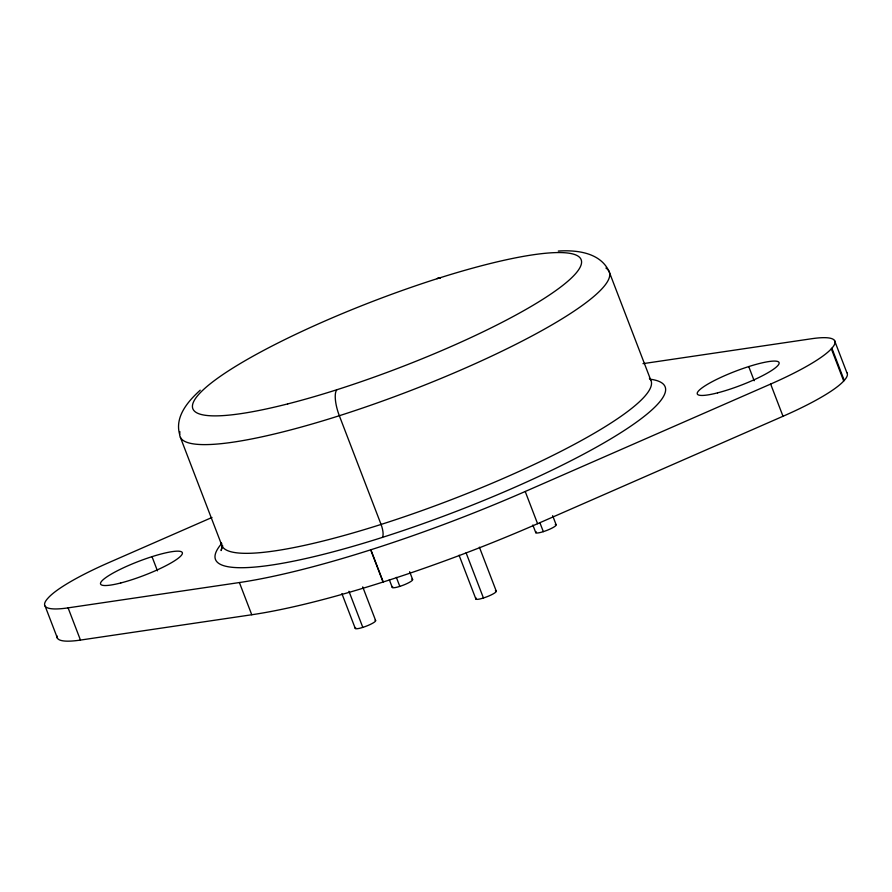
<?xml version="1.0" encoding="UTF-8"?>
<svg xmlns="http://www.w3.org/2000/svg" width="892" height="892" viewBox="0 0 892 892"><rect width="100%" height="100%" fill="white"/><g stroke="black" fill="none" stroke-linecap="round" stroke-linejoin="round"><path stroke-width="1.34" d="M222.097 546.317L221.127 550.576L222.71 545.748M211.995 517.46L108.991 562.54A100.707 17.316 -21 0 0 48.302 597.807L47.767 598.398A100.707 17.316 -21 0 0 68.093 607.865L239.39 582.543A284.604 48.926 -21 0 0 370.671 549.829L370.871 549.762A284.604 48.926 -21 0 0 525.221 491.492L770.643 384.062A100.707 17.316 -21 0 0 831.333 348.794L831.868 348.203A100.707 17.316 -21 0 0 811.542 338.748L642.987 363.657M57.01 635.918A100.707 17.316 -21 0 0 80.458 640.077L251.756 614.755A284.604 48.926 -21 0 0 383.036 582.041L383.237 581.974A284.604 48.926 -21 0 0 537.586 523.704L783.009 416.274A100.707 17.316 -21 0 0 843.698 381.018L844.233 380.416A100.707 17.316 -21 0 0 846.764 372.544M200.221 390.183C188.056 401.233 174.52 416.72 179.649 434.449M558.314 251.053C576.767 249.86 600.182 252.481 609.013 271.313L650.747 380.037M834.499 340.465L846.865 372.678M831.868 348.203L844.233 380.416M831.333 348.794L843.698 381.018M770.643 384.062L783.009 416.274M748.734 366.567L754.175 380.75M552.65 515.665L556.117 524.697M539.861 522.612L543.328 531.654M525.221 491.492L537.586 523.704M532.847 525.009L535.813 532.758M479.383 547.164L496.231 591.05M466.092 552.828L483.442 597.997M459.079 555.225L475.927 599.112M409.64 571.705L412.606 579.443M396.349 577.358L399.817 586.401M389.336 579.755L392.302 587.505M370.871 549.762L383.237 581.974M370.671 549.829L383.036 582.041M362.721 586.891L375.599 620.442M348.939 591.262L362.81 627.399M341.915 593.659L355.295 628.503M239.39 582.543L251.756 614.755M180.407 437.403L222.141 546.127M152.008 556.664L157.449 570.835M68.093 607.865L80.458 640.077M45.135 606.136L57.501 638.349M336.875 389.737A21.887 6.913 72.3 0 0 339.328 415.717L381.062 524.44A10.949 3.457 72.3 0 1 382.289 537.43A240.818 41.4 -21 0 1 221.718 543.496M605.913 268.046A229.868 39.527 -21 0 1 409.395 391.053A229.868 39.527 -21 0 1 179.95 431.75M437.102 278.705A21.887 6.913 72.3 0 1 440.38 278.271M649.376 378.152A229.868 39.527 -21 0 1 451.129 499.776A229.868 39.527 -21 0 1 221.383 542.648M650.09 379.189A240.829 41.411 -21 0 1 608.4 440.28A240.829 41.411 -21 0 1 382.278 537.43M375.03 620.208A10.949 1.884 -21 0 1 365.776 626.362A10.949 1.884 -21 0 1 355.652 627.522M411.747 579.187A10.949 1.884 -21 0 1 403.151 585.219A10.949 1.884 -21 0 1 392.658 586.512M555.259 524.44A10.949 1.884 -21 0 1 546.673 530.472A10.949 1.884 -21 0 1 536.181 531.766M495.372 590.783A10.949 1.884 -21 0 1 486.776 596.826A10.949 1.884 -21 0 1 476.283 598.119M287.715 403.909A207.981 35.758 -21 0 0 581.562 262.504A207.981 35.758 -21 0 0 291.684 336.251A207.981 35.758 -21 0 0 287.715 403.909M120.799 582.955A43.786 7.526 -21 0 0 182.414 553.196A43.786 7.526 -21 0 0 121.145 568.895A43.786 7.526 -21 0 0 120.799 582.955M717.525 392.87A43.786 7.526 -21 0 0 779.14 363.1A43.786 7.526 -21 0 0 717.87 378.81A43.786 7.526 -21 0 0 717.525 392.87"/></g></svg>
